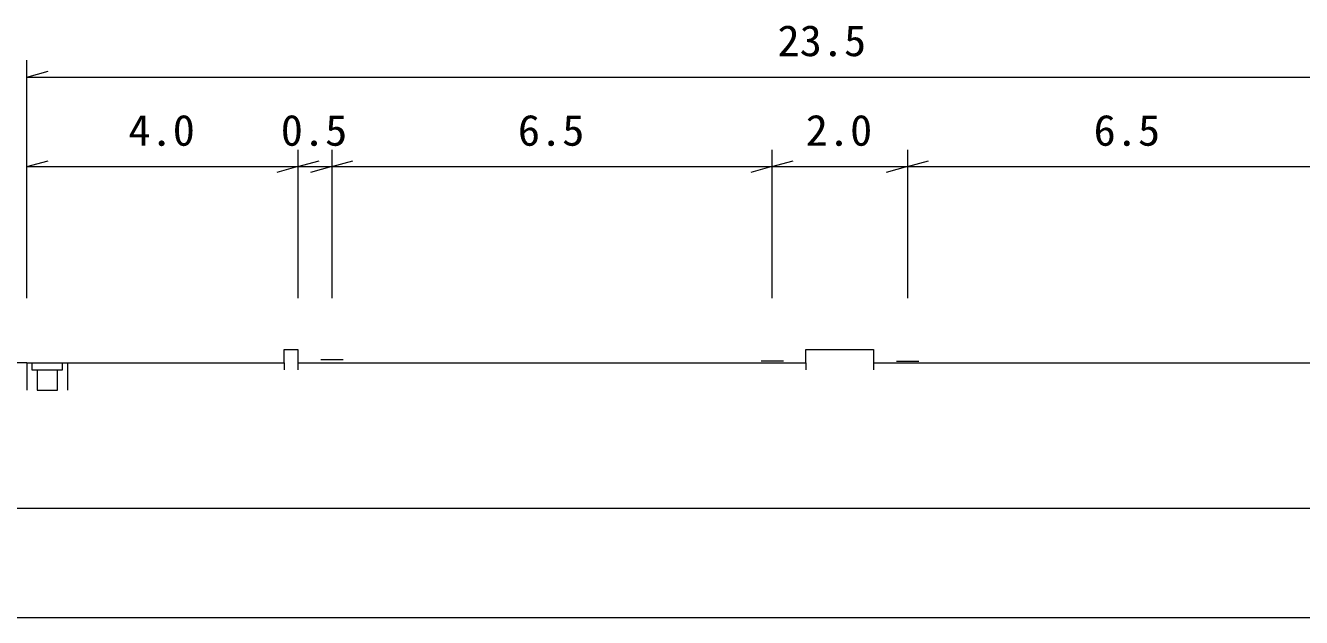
# Model space of a CAD drawing. Units: millimetres, scale not verified. Extents: x 40000 to 680000, y 20000 to 380000.
# Drawn here: x 387512 to 462862, y 205000 to 239985 of the extents above; entities that cross this region are included whole.
import ezdxf
from ezdxf.enums import TextEntityAlignment as Align

# ---------------------------------------------------------------- set-up
doc = ezdxf.new("R2010")
doc.units = ezdxf.units.MM
doc.header["$LTSCALE"] = 1000
for name, color, linetype, lineweight in [('M-BGD', 7, 'Continuous', 13), ('M-STR-HTXT', 7, 'Continuous', 13), ('M-TTL-BAND', 7, 'Continuous', 13)]:
    doc.layers.add(name, color=color, linetype=linetype, lineweight=lineweight)
doc.styles.add('ＭＳ ゴシック', font='')
doc.styles.get('ＭＳ ゴシック').set_extended_font_data('MS Gothic')

msp = doc.modelspace()

# ---------------------------------------------------------------- linework, layer by layer
at = {"layer": 'M-BGD'}
for p, q in [((387594, 223876), (387594, 237938)), ((387594, 236938), (388844, 237288)), ((387594, 236938), (481594, 236938)), ((403594, 232644), (403594, 223876)), ((405594, 232644), (405594, 223876)), ((431594, 232644), (431594, 223876)), ((439594, 232644), (439594, 223876)), ((387594, 231644), (388844, 231994)), ((387594, 231644), (403594, 231644)), ((403594, 231644), (402344, 231294)), ((403594, 231644), (404844, 231994)), ((403594, 231644), (405594, 231644)), ((405594, 231644), (404344, 231294)), ((405594, 231644), (406844, 231994)), ((405594, 231644), (431594, 231644)), ((431594, 231644), (430344, 231294)), ((431594, 231644), (432844, 231994)), ((431594, 231644), (439594, 231644)), ((439594, 231644), (438344, 231294)), ((439594, 231644), (440844, 231994)), ((439594, 231644), (465594, 231644)), ((402794, 220042), (402794, 220842)), ((402794, 220842), (403594, 220842)), ((403594, 220842), (403594, 220042)), ((433594, 220042), (433594, 220842)), ((433594, 220842), (437594, 220842)), ((437594, 220842), (437594, 220042)), ((387594, 220042), (381876, 220042)), ((387594, 220042), (387894, 220042)), ((387594, 220042), (387594, 218442)), ((387894, 220042), (387894, 219642)), ((387894, 220042), (389694, 220042)), ((389694, 219642), (389694, 220042)), ((389694, 220042), (389994, 220042)), ((389994, 220042), (402794, 220042)), ((389994, 220042), (389994, 218442)), ((402794, 220042), (402794, 219642)), ((403594, 220042), (405594, 220042)), ((403594, 220042), (403594, 219642)), ((404953, 220242), (406274, 220242)), ((405594, 220042), (431594, 220042)), ((430957, 220176), (432278, 220176)), ((431594, 220042), (433594, 220042)), ((433594, 220042), (433594, 219642)), ((437594, 220042), (439594, 220042)), ((437594, 220042), (437594, 219642)), ((438942, 220146), (440263, 220146)), ((439594, 220042), (465594, 220042)), ((387894, 219642), (388194, 219642)), ((388194, 219642), (388194, 218442)), ((388194, 219642), (389394, 219642)), ((389394, 218442), (389394, 219642)), ((389394, 219642), (389694, 219642)), ((388194, 218442), (389394, 218442))]:
    msp.add_line(p, q, dxfattribs=at)
at = {"layer": 'M-STR-HTXT'}
msp.add_line((70022, 211464), (556824, 211464), dxfattribs=at)
at = {"layer": 'M-TTL-BAND'}
msp.add_line((40000, 205000), (579000, 205000), dxfattribs=at)

# ---------------------------------------------------------------- texts
at = {"layer": 'M-BGD', "style": 'ＭＳ ゴシック', "width": 1.05}
for s, p in [('23.5', (431919, 237622)), ('4.0', (393586, 232329)), ('0.5', (402586, 232329)), ('6.5', (416586, 232329)), ('2.0', (433586, 232329)), ('6.5', (450586, 232329))]:
    msp.add_text(s, height=1833, dxfattribs=at).set_placement(p, align=Align.BOTTOM_LEFT)

doc.saveas('drawing.dxf')
